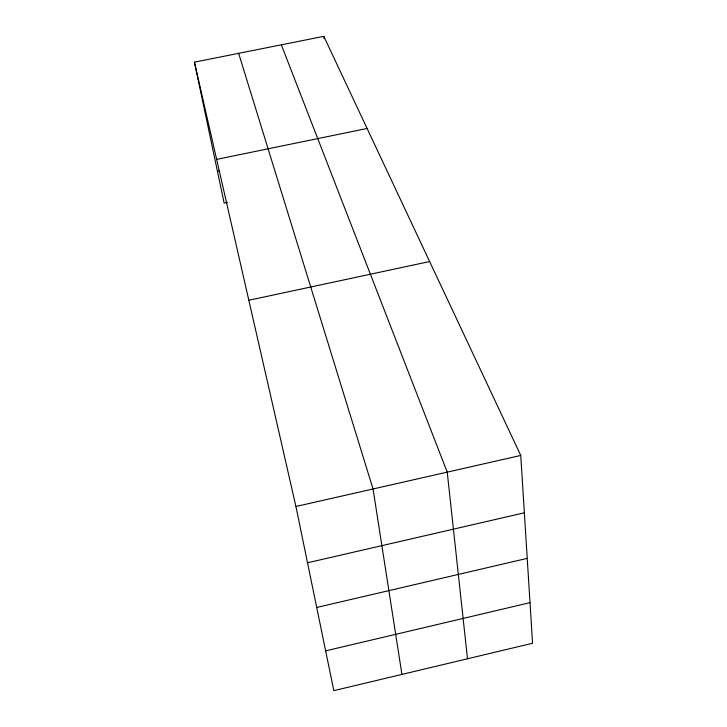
<?xml version="1.0" encoding="UTF-8"?>
<svg xmlns="http://www.w3.org/2000/svg" width="727" height="727" viewBox="0 0 727 727"><rect width="100%" height="100%" fill="white"/><g stroke="black" fill="none" stroke-linecap="round" stroke-linejoin="round"><path stroke-width="1.09" d="M325.641 650.865L530.01 602.647M316.708 607.463L527.229 558.363M307.521 562.78L524.367 512.808M295.934 506.483L520.759 455.447L532.564 643.268L333.829 690.65L295.934 506.483L194.436 62.159L323.815 36.35L520.759 455.447M248.825 300.269L429.639 261.538M227.46 202.397L224.134 203.087L194.436 62.159M217.455 171.408L219.654 170.954M216.646 159.386L367.099 128.47M281.34 44.829L447.232 472.141L467.497 658.78M238.647 53.344L373.051 488.98L401.931 674.411M323.815 36.35L324.133 38.549"/></g></svg>
